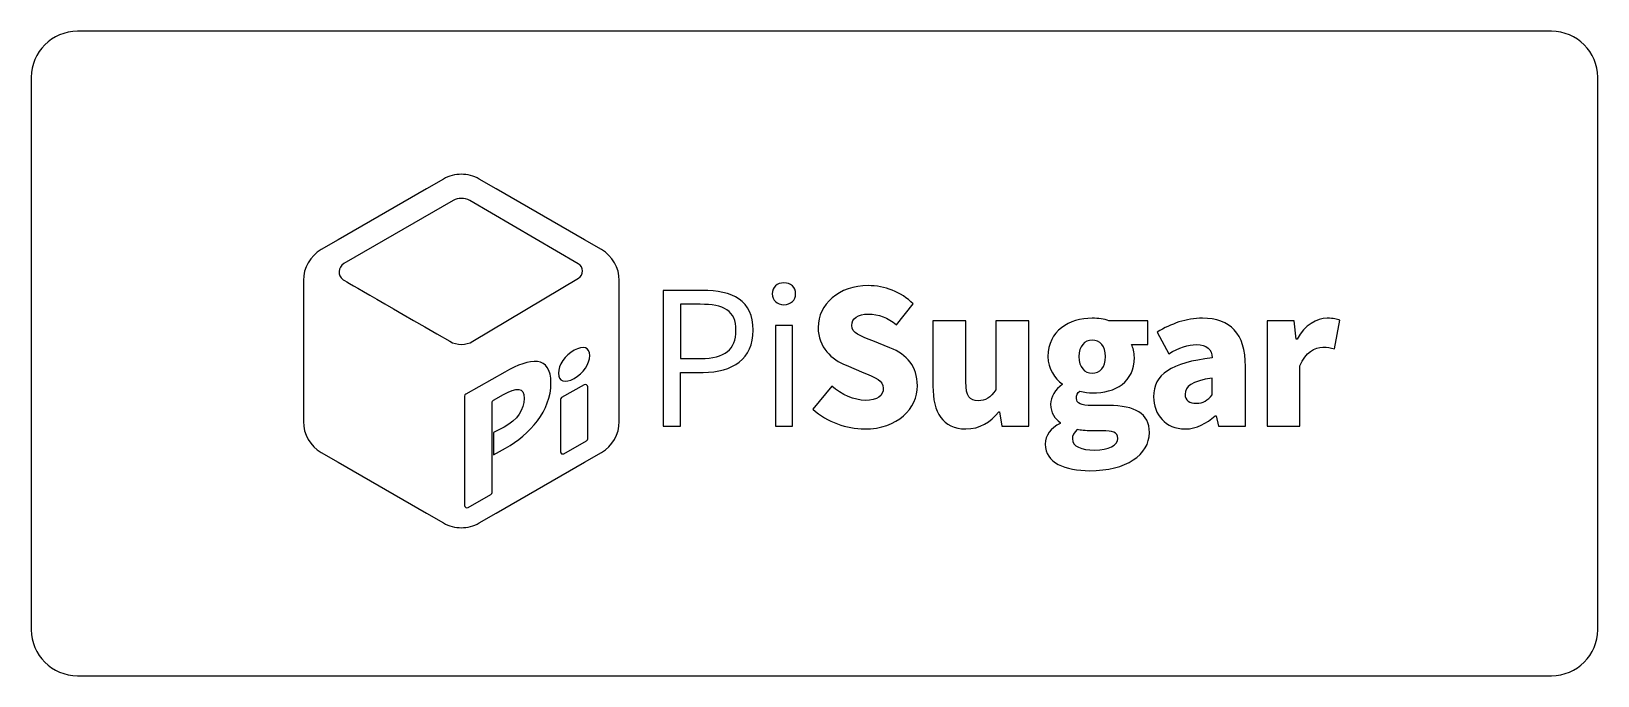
# Model space of a CAD drawing. Header units: millimetres. Extents: x -35.4 to 32.6, y -13.2 to 14.8.
import ezdxf

# ---------------------------------------------------------------- set-up
doc = ezdxf.new("R2010")
doc.units = ezdxf.units.MM

msp = doc.modelspace()

# ---------------------------------------------------------------- linework, layer by layer
at = {"color": 7, "linetype": 'Continuous', "lineweight": 25}
for p, q in [((30.633, 14.779), (-33.367, 14.779)), ((-35.367, 12.779), (-35.367, -11.221)), ((32.633, -11.221), (32.633, 12.779)), ((-17.474, 8.36), (-18.212, 7.929)), ((-15.186, 7.929), (-15.925, 8.36)), ((-18.212, 7.929), (-22.043, 5.719)), ((-11.355, 5.719), (-15.186, 7.929)), ((-17.058, 7.421), (-21.797, 4.683)), ((-11.622, 4.677), (-16.335, 7.421)), ((-22.043, 5.719), (-22.782, 5.293)), ((-10.617, 5.293), (-11.355, 5.719)), ((-23.556, 3.954), (-23.556, -2.18)), ((-16.197, 1.308), (-11.617, 4.047)), ((-9.842, -2.18), (-9.842, 3.954)), ((-6.247, 3.523), (-7.934, 3.523)), ((-7.934, 3.523), (-7.934, -2.385)), ((-6.334, 2.918), (-7.185, 2.918)), ((-7.185, 2.918), (-7.185, 0.564)), ((2.2, 2.031), (2.918, 2.934)), ((5.206, 2.2), (3.775, 2.2)), ((3.775, 2.2), (3.775, -0.636)), ((5.206, -0.457), (5.206, 2.2)), ((7.939, 2.2), (6.503, 2.2)), ((6.503, 2.2), (6.503, -0.805)), ((7.939, -2.385), (7.939, 2.2)), ((13.099, 2.2), (11.417, 2.2)), ((13.099, 1.164), (13.099, 2.2)), ((19.454, 2.2), (18.284, 2.2)), ((18.284, 2.2), (18.284, -2.385)), ((19.551, 1.405), (19.454, 2.2)), ((21.203, 0.985), (21.444, 2.221)), ((-2.328, 1.995), (-3.062, 1.995)), ((-3.062, 1.995), (-3.062, -2.385)), ((-2.328, -2.385), (-2.328, 1.995)), ((13.509, 1.713), (14.012, 0.769)), ((19.582, 1.405), (19.551, 1.405)), ((1.908, 1.026), (1.159, 1.323)), ((12.391, 1.164), (13.099, 1.164)), ((-7.185, 0.564), (-6.303, 0.564)), ((0.01, 0.267), (0.775, -0.056)), ((17.341, -2.385), (17.341, 0.22)), ((19.71, -2.385), (19.71, 0.236)), ((-14.812, -0.026), (-16.504, -0.985)), ((-11.36, -0.585), (-12.345, -1.139)), ((-11.211, -2.929), (-11.211, -0.672)), ((-7.185, -2.385), (-7.185, -0.041)), ((-7.185, -0.041), (-6.206, -0.041)), ((-0.621, -0.641), (-1.436, -1.636)), ((9.391, -0.539), (9.391, -0.569)), ((15.904, -1.021), (15.904, -0.287)), ((-16.556, -1.072), (-16.556, -5.821)), ((-15.361, -5.257), (-15.361, -1.339)), ((-15.309, -1.251), (-14.868, -1.005)), ((-12.396, -1.226), (-12.396, -3.488)), ((6.637, -1.754), (6.668, -1.754)), ((6.668, -1.754), (6.77, -2.385)), ((11.407, -1.482), (10.683, -1.482)), ((16.033, -1.923), (16.069, -1.923)), ((16.069, -1.923), (16.171, -2.385)), ((-14.838, -2.421), (-15.309, -2.657)), ((-15.309, -2.657), (-15.309, -3.631)), ((-7.934, -2.385), (-7.185, -2.385)), ((-3.062, -2.385), (-2.328, -2.385)), ((6.77, -2.385), (7.939, -2.385)), ((9.304, -2.216), (9.304, -2.257)), ((11.135, -2.58), (10.699, -2.58)), ((16.171, -2.385), (17.341, -2.385)), ((18.284, -2.385), (19.71, -2.385)), ((-15.309, -3.631), (-14.776, -3.334)), ((-12.247, -3.575), (-11.263, -3.016)), ((-22.782, -3.518), (-22.043, -3.944)), ((-22.043, -3.944), (-18.212, -6.155)), ((-15.186, -6.155), (-11.355, -3.944)), ((-11.355, -3.944), (-10.617, -3.518)), ((-16.407, -5.908), (-15.412, -5.344)), ((-18.212, -6.155), (-17.474, -6.585)), ((-15.925, -6.585), (-15.186, -6.155)), ((-33.367, -13.221), (30.633, -13.221))]:
    msp.add_line(p, q, dxfattribs=at)
for centre, start, end in [((-33.367, 12.779), 90, 180), ((30.633, 12.779), 0, 90), ((-33.367, -11.221), 180, 270), ((30.633, -11.221), 270, 0)]:
    msp.add_arc(centre, 2, start, end, dxfattribs=at)
for points in [[(-16.699, 8.565), (-16.966, 8.565), (-17.233, 8.493), (-17.474, 8.36)], [(-15.925, 8.36), (-16.166, 8.493), (-16.432, 8.565), (-16.699, 8.565)], [(-16.335, 7.421), (-16.561, 7.55), (-16.838, 7.55), (-17.058, 7.421)], [(-22.782, 5.293), (-23.259, 5.016), (-23.556, 4.503), (-23.556, 3.954)], [(-9.842, 3.954), (-9.842, 4.503), (-10.134, 5.016), (-10.617, 5.293)], [(-21.797, 4.683), (-22.059, 4.534), (-22.084, 4.165), (-21.843, 3.99)], [(-11.617, 4.047), (-11.376, 4.19), (-11.381, 4.539), (-11.622, 4.677)], [(-21.843, 3.99), (-21.837, 3.987), (-20.288, 3.093), (-17.197, 1.308)], [(-4.031, 1.79), (-4.031, 3.082), (-4.918, 3.523), (-6.247, 3.523)], [(0.969, 3.729), (-0.308, 3.729), (-1.21, 2.918), (-1.21, 1.913)], [(2.918, 2.934), (2.395, 3.462), (1.662, 3.729), (0.969, 3.729)], [(-4.775, 1.79), (-4.775, 2.646), (-5.298, 2.918), (-6.334, 2.918)], [(0.251, 1.995), (0.251, 2.313), (0.523, 2.493), (0.969, 2.493)], [(0.969, 2.493), (1.436, 2.493), (1.805, 2.334), (2.2, 2.031)], [(10.688, 2.313), (9.699, 2.313), (8.77, 1.769), (8.77, 0.646)], [(11.417, 2.2), (11.207, 2.277), (10.955, 2.313), (10.688, 2.313)], [(15.484, 2.313), (14.771, 2.313), (14.115, 2.072), (13.509, 1.713)], [(17.341, 0.22), (17.341, 1.657), (16.669, 2.313), (15.484, 2.313)], [(20.89, 2.313), (20.428, 2.313), (19.92, 2.016), (19.582, 1.405)], [(21.444, 2.221), (21.315, 2.277), (21.161, 2.313), (20.89, 2.313)], [(-6.303, 0.564), (-5.262, 0.564), (-4.775, 0.944), (-4.775, 1.79)], [(-6.206, -0.041), (-4.918, -0.041), (-4.031, 0.544), (-4.031, 1.79)], [(-1.21, 1.913), (-1.21, 1.041), (-0.621, 0.518), (0.01, 0.267)], [(1.159, 1.323), (0.631, 1.533), (0.251, 1.662), (0.251, 1.995)], [(-17.197, 1.308), (-16.889, 1.128), (-16.504, 1.128), (-16.197, 1.308)], [(-12.807, -0.513), (-12.807, 0.718), (-13.714, 0.595), (-14.812, -0.026)], [(3.098, -0.621), (3.098, 0.226), (2.652, 0.728), (1.908, 1.026)], [(12.52, 0.605), (12.52, 0.826), (12.463, 1.036), (12.391, 1.164)], [(14.012, 0.769), (14.468, 1.026), (14.848, 1.169), (15.212, 1.169)], [(15.212, 1.169), (15.679, 1.169), (15.874, 0.954), (15.904, 0.585)], [(19.71, 0.236), (19.951, 0.841), (20.361, 1.056), (20.7, 1.056)], [(20.7, 1.056), (20.905, 1.056), (21.038, 1.026), (21.203, 0.985)], [(8.77, 0.646), (8.77, 0.113), (9.068, -0.313), (9.391, -0.539)], [(10.688, -0.934), (11.704, -0.934), (12.52, -0.467), (12.52, 0.605)], [(15.904, 0.585), (14.115, 0.39), (13.355, -0.133), (13.355, -1.103)], [(-14.868, -1.005), (-14.294, -0.677), (-13.976, -0.672), (-13.976, -1.175)], [(-14.776, -3.334), (-13.725, -2.739), (-12.807, -1.698), (-12.807, -0.513)], [(-11.211, -0.672), (-11.211, -0.595), (-11.293, -0.549), (-11.36, -0.585)], [(0.836, -1.257), (0.364, -1.257), (-0.195, -1.005), (-0.621, -0.641)], [(0.775, -0.056), (1.287, -0.272), (1.621, -0.385), (1.621, -0.733)], [(0.805, -2.498), (2.257, -2.498), (3.098, -1.621), (3.098, -0.621)], [(3.775, -0.636), (3.775, -1.78), (4.201, -2.498), (5.201, -2.498)], [(5.739, -1.272), (5.375, -1.272), (5.206, -1.092), (5.206, -0.457)], [(9.391, -0.569), (9.093, -0.78), (8.883, -1.103), (8.883, -1.426)], [(15.904, -0.287), (15.012, -0.41), (14.72, -0.667), (14.72, -0.99)], [(-16.504, -0.985), (-16.54, -1), (-16.556, -1.036), (-16.556, -1.072)], [(-15.361, -1.339), (-15.361, -1.303), (-15.34, -1.267), (-15.309, -1.251)], [(-13.976, -1.175), (-13.976, -1.662), (-14.253, -2.093), (-14.838, -2.421)], [(-12.345, -1.139), (-12.376, -1.159), (-12.396, -1.19), (-12.396, -1.226)], [(1.621, -0.733), (1.621, -1.057), (1.37, -1.257), (0.836, -1.257)], [(6.503, -0.805), (6.262, -1.144), (6.062, -1.272), (5.739, -1.272)], [(10.006, -1.175), (10.006, -1.021), (10.042, -0.949), (10.15, -0.851)], [(10.683, -1.482), (10.191, -1.482), (10.006, -1.385), (10.006, -1.175)], [(10.15, -0.851), (10.35, -0.908), (10.535, -0.934), (10.688, -0.934)], [(13.355, -1.103), (13.355, -1.867), (13.873, -2.498), (14.72, -2.498)], [(14.72, -0.99), (14.72, -1.257), (14.915, -1.385), (15.212, -1.385)], [(15.212, -1.385), (15.504, -1.385), (15.694, -1.246), (15.904, -1.021)], [(-1.436, -1.636), (-0.815, -2.205), (0.026, -2.498), (0.805, -2.498)], [(5.201, -2.498), (5.826, -2.498), (6.257, -2.205), (6.637, -1.754)], [(8.883, -1.426), (8.883, -1.811), (9.063, -2.052), (9.304, -2.216)], [(13.171, -2.657), (13.171, -1.826), (12.535, -1.482), (11.407, -1.482)], [(14.72, -2.498), (15.228, -2.498), (15.653, -2.262), (16.033, -1.923)], [(-23.556, -2.18), (-23.556, -2.734), (-23.259, -3.241), (-22.782, -3.518)], [(-10.617, -3.518), (-10.134, -3.241), (-9.842, -2.734), (-9.842, -2.18)], [(9.304, -2.257), (8.878, -2.472), (8.652, -2.78), (8.652, -3.159)], [(10.042, -2.523), (9.899, -2.652), (9.827, -2.78), (9.827, -2.934)], [(10.699, -2.58), (10.365, -2.58), (10.191, -2.564), (10.042, -2.523)], [(10.576, -4.313), (12.171, -4.313), (13.171, -3.626), (13.171, -2.657)], [(11.801, -2.908), (11.801, -2.636), (11.56, -2.58), (11.135, -2.58)], [(-11.263, -3.016), (-11.232, -3), (-11.211, -2.964), (-11.211, -2.929)], [(8.652, -3.159), (8.652, -3.98), (9.519, -4.313), (10.576, -4.313)], [(9.827, -2.934), (9.827, -3.257), (10.212, -3.416), (10.801, -3.416)], [(10.801, -3.416), (11.391, -3.416), (11.801, -3.2), (11.801, -2.908)], [(-12.396, -3.488), (-12.396, -3.565), (-12.314, -3.611), (-12.247, -3.575)], [(-15.412, -5.344), (-15.376, -5.324), (-15.361, -5.293), (-15.361, -5.257)], [(-16.556, -5.821), (-16.556, -5.898), (-16.474, -5.944), (-16.407, -5.908)], [(-17.474, -6.585), (-17.233, -6.724), (-16.966, -6.791), (-16.699, -6.791)], [(-16.699, -6.791), (-16.432, -6.791), (-16.166, -6.724), (-15.925, -6.585)]]:
    msp.add_open_spline(points, degree=3, dxfattribs=at)
for points, knots in [([(-2.693, 3.847), (-2.985, 3.847), (-3.2, 3.672), (-3.2, 3.37), (-3.2, 3.098), (-2.985, 2.898), (-2.693, 2.898)], [0, 0, 0, 0, 1, 1, 1, 2, 2, 2, 2]), ([(-2.693, 2.898), (-2.4, 2.898), (-2.185, 3.098), (-2.185, 3.37), (-2.185, 3.672), (-2.4, 3.847), (-2.693, 3.847)], [2, 2, 2, 2, 3, 3, 3, 4, 4, 4, 4]), ([(-11.801, 0.918), (-12.201, 0.692), (-12.483, 0.282), (-12.483, -0.082), (-12.483, -0.436), (-12.201, -0.533), (-11.801, -0.303)], [0, 0, 0, 0, 1, 1, 1, 2, 2, 2, 2]), ([(-11.801, -0.303), (-11.406, -0.082), (-11.124, 0.333), (-11.124, 0.687), (-11.124, 1.046), (-11.406, 1.144), (-11.801, 0.918)], [2, 2, 2, 2, 3, 3, 3, 4, 4, 4, 4]), ([(10.688, 1.354), (10.36, 1.354), (10.109, 1.113), (10.109, 0.646), (10.109, 0.169), (10.36, -0.072), (10.688, -0.072)], [2, 2, 2, 2, 3, 3, 3, 4, 4, 4, 4]), ([(10.688, -0.072), (11.027, -0.072), (11.268, 0.169), (11.268, 0.646), (11.268, 1.113), (11.027, 1.354), (10.688, 1.354)], [0, 0, 0, 0, 1, 1, 1, 2, 2, 2, 2])]:
    msp.add_open_spline(points, degree=3, knots=knots, dxfattribs=at)

doc.saveas('drawing.dxf')
